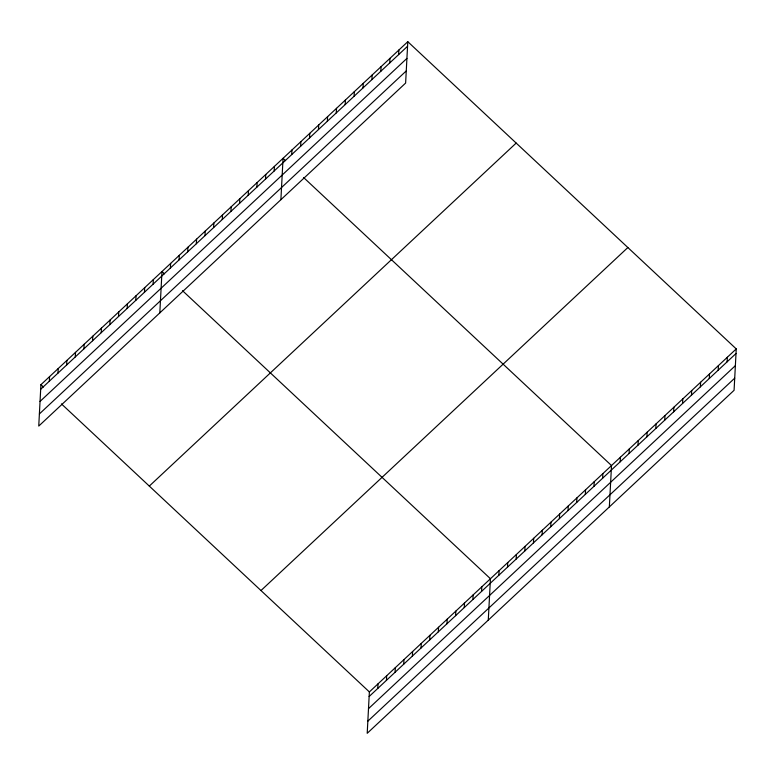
<?xml version="1.0" encoding="UTF-8"?>
<svg xmlns="http://www.w3.org/2000/svg" width="775" height="775" viewBox="0 0 775 775"><rect width="100%" height="100%" fill="white"/><g stroke="black" fill="none" stroke-linecap="round" stroke-linejoin="round"><path stroke-width="1.16" d="M407.795 41.685L40.92 384.7L38.75 426.076L405.625 83.07L407.795 41.685L736.25 348.924L734.08 390.3L367.205 733.315L369.375 691.93L736.25 348.924M49.329 381.203L49.571 376.611M57.97 373.114L58.212 368.522M66.621 365.035L66.863 360.443M75.272 356.946L75.514 352.354M83.913 348.857L84.155 344.274M92.564 340.777L92.806 336.185M101.215 332.688L101.457 328.096M109.856 324.609L110.098 320.017M118.507 316.52L118.749 311.928M127.158 308.431L127.4 303.848M135.799 300.351L136.042 295.759M144.45 292.262L144.693 287.67M153.101 284.183L153.343 279.591M159.815 312.887L161.985 271.502L164.455 273.808M170.393 268.005L170.636 263.423M179.044 259.925L179.287 255.333M187.686 251.836L187.928 247.244M196.337 243.757L196.579 239.165M204.987 235.668L205.23 231.076M213.629 227.579L213.871 222.997M222.28 219.499L222.522 214.907M230.931 211.41L231.173 206.818M239.572 203.331L239.814 198.739M248.223 195.242L248.465 190.65M256.874 187.153L257.116 182.571M265.515 179.073L265.757 174.482M274.166 170.984L274.408 166.392M280.889 199.688L283.059 158.313L285.52 160.619M291.729 154.574L291.962 149.982M300.632 146.243L300.874 141.651M309.545 137.911L309.787 133.319M318.457 129.58L318.69 124.988M327.36 121.249L327.602 116.657M336.272 112.918L336.515 108.326M345.185 104.586L345.427 100.004M354.097 96.255L354.33 91.673M363 87.924L363.243 83.342M371.913 79.602L372.155 75.01M380.825 71.271L381.067 66.679M389.728 62.94L389.97 58.348M398.641 54.608L398.883 50.017M377.783 688.433L378.026 683.85M386.434 680.353L386.667 675.761M395.076 672.264L395.318 667.682M403.727 664.185L403.969 659.593M412.377 656.096L412.62 651.504M421.019 648.007L421.261 643.424M429.67 639.927L429.912 635.335M438.321 631.838L438.563 627.256M446.962 623.759L447.204 619.167M455.613 615.67L455.855 611.078M464.264 607.581L464.506 602.998M472.905 599.501L473.147 594.909M481.556 591.412L481.798 586.83M488.279 620.116L490.449 578.741L182.513 290.702M498.848 575.244L499.09 570.652M507.499 567.155L507.741 562.572M516.15 559.075L516.392 554.483M524.791 550.986L525.033 546.404M533.442 542.907L533.684 538.315M542.093 534.818L542.335 530.226M550.734 526.729L550.977 522.147M559.385 518.649L559.627 514.058M568.036 510.56L568.278 505.978M576.678 502.481L576.92 497.889M585.328 494.392L585.571 489.8M593.979 486.303L594.222 481.721M602.621 478.223L602.863 473.632M609.344 506.927L611.514 465.552L303.587 177.514M620.184 461.803L620.426 457.221M629.097 453.472L629.329 448.89M637.999 445.15L638.242 440.558M646.912 436.819L647.154 432.227M655.824 428.488L656.067 423.896M664.727 420.157L664.969 415.565M673.64 411.825L673.882 407.233M682.552 403.494L682.794 398.902M691.465 395.163L691.697 390.571M700.368 386.832L700.61 382.249M709.28 378.5L709.522 373.918M718.192 370.179L718.435 365.587M727.095 361.847L727.337 357.256M40.678 389.282L407.553 46.277M40.038 401.431L406.914 58.416M39.389 413.937L406.265 70.922M149.313 486.08L516.179 143.075M260.981 590.54L627.857 247.535M369.132 696.522L736.008 353.516M368.503 708.66L735.368 365.655M367.844 721.167L734.719 378.161M40.92 384.7L43.381 386.996M61.448 403.901L369.375 691.93"/></g></svg>
